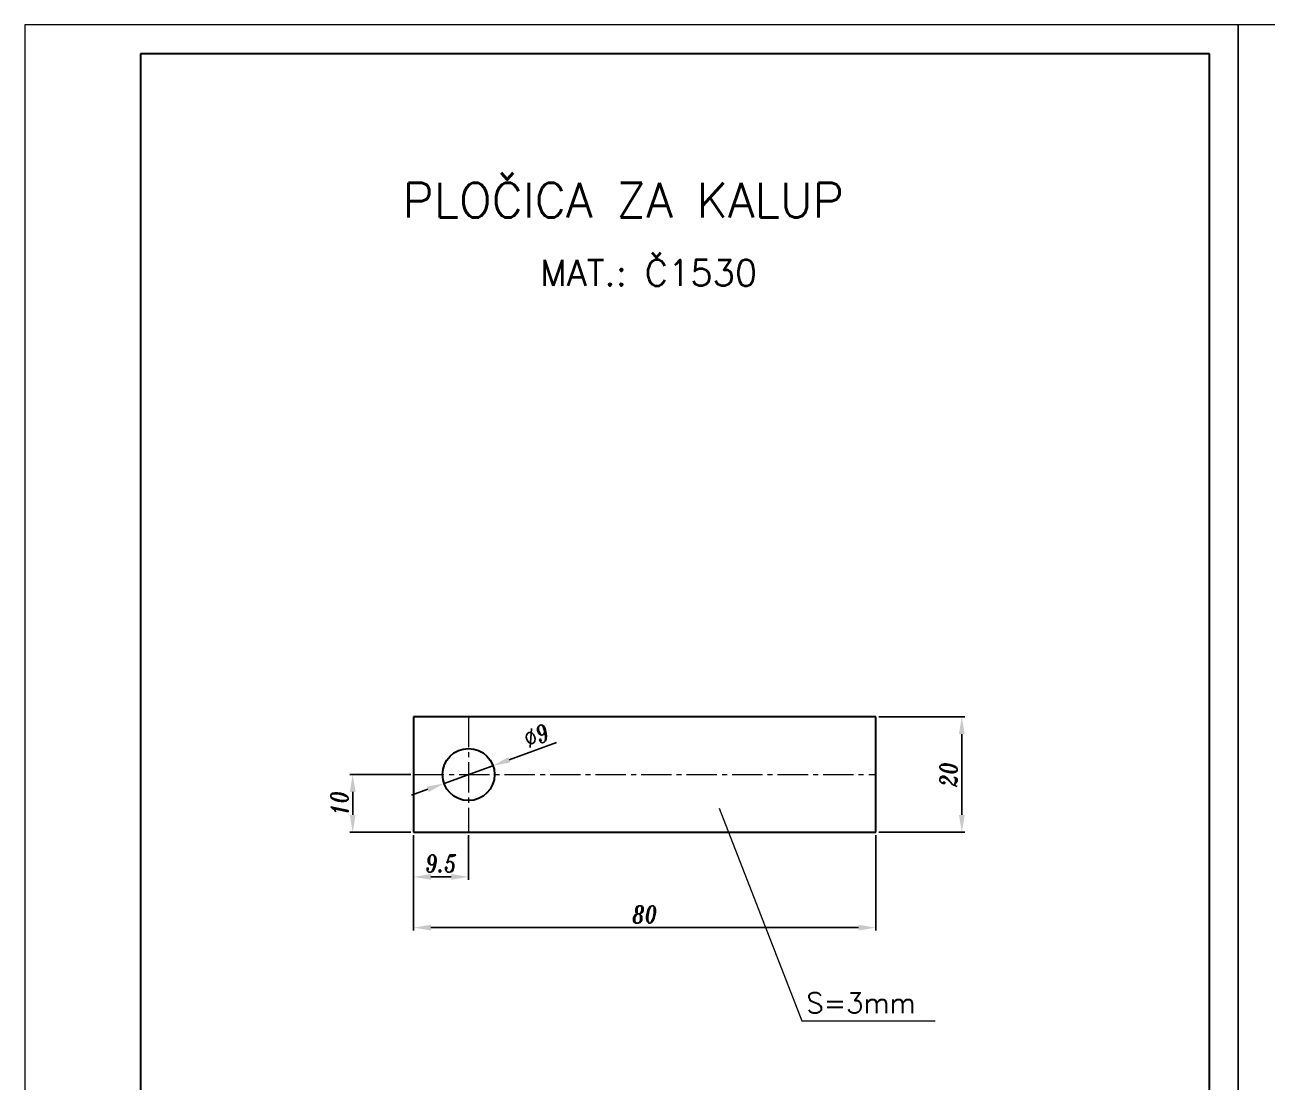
# Model space of a CAD drawing. Extents: x -409 to 671, y -177 to 531.
# Drawn here: x -408.5 to -193.5, y 19.8 to 202.9 of the extents above; entities that cross this region are included whole.
import ezdxf

# ---------------------------------------------------------------- set-up
doc = ezdxf.new("R2010")
doc.units = 0
doc.header["$LTSCALE"] = 7
doc.header["$MEASUREMENT"] = 0
doc.linetypes.add('CENTER2', pattern=[1.125, 0.75, -0.125, 0.125, -0.125])
doc.layers.get('0').update_dxf_attribs({"linetype": 'CONTINUOUS', "lineweight": 15})
doc.layers.add('1', color=1, linetype='CENTER2', lineweight=15)
doc.layers.add('3', color=3, linetype='CONTINUOUS', lineweight=30)
doc.styles.add('ITALICT', font='ITALICT.shx', dxfattribs={"width": 0.8, "height": 3})
doc.styles.add('ROMANS', font='romans.shx')
doc.dimstyles.new('2', dxfattribs={"dimtxt": 3, "dimasz": 3, "dimexe": 0.5, "dimexo": 0.5, "dimgap": 0.8, "dimtad": 1, "dimlfac": 0.5, "dimdsep": 46, "dimtxsty": 'ITALICT', "dimcen": 0, "dimazin": 2, "dimtfac": 1, "dimtmove": 0, "dimatfit": 3, "dimfxl": 1, "dimtvp": 13.888889, "dimtolj": 1, "dimarcsym": 0})

# ---------------------------------------------------------------- blocks, each defined once
blk = doc.blocks.new('*D112')
at = {"color": 0, "lineweight": -2, "transparency": 16777216}
for p, q in [((-341.21, 62.54), (-341.21, 46.03)), ((-261.21, 62.54), (-261.21, 46.03)), ((-338.21, 46.53), (-264.21, 46.53))]:
    blk.add_line(p, q, dxfattribs=at)
at = {"color": 0, "transparency": 16777216}
for points in [[(-338.21, 47.03), (-338.21, 46.03), (-341.21, 46.53)], [(-264.21, 47.03), (-264.21, 46.03), (-261.21, 46.53)]]:
    blk.add_solid(points, dxfattribs=at)
at = {"color": 0, "transparency": 16777216, "insert": (-301.21, 48.83), "char_height": 3, "attachment_point": 5, "style": 'ITALICT'}
blk.add_mtext('\\A1;80', dxfattribs=at)
blk = doc.blocks.new('*D113')
at = {"color": 0, "lineweight": -2, "transparency": 16777216}
for p, q in [((-341.21, 62.54), (-341.21, 54.82)), ((-331.71, 62.54), (-331.71, 54.82)), ((-338.21, 55.32), (-334.71, 55.32))]:
    blk.add_line(p, q, dxfattribs=at)
at = {"color": 0, "transparency": 16777216}
for points in [[(-338.21, 55.82), (-338.21, 54.82), (-341.21, 55.32)], [(-334.71, 55.82), (-334.71, 54.82), (-331.71, 55.32)]]:
    blk.add_solid(points, dxfattribs=at)
at = {"color": 0, "transparency": 16777216, "insert": (-336.46, 57.62), "char_height": 3, "attachment_point": 5, "style": 'ITALICT'}
blk.add_mtext('\\A1;9.5', dxfattribs=at)
blk = doc.blocks.new('*D114')
at = {"color": 0, "lineweight": -2, "transparency": 16777216}
for p, q in [((-341.71, 73.04), (-352.26, 73.04)), ((-351.76, 70.04), (-351.76, 66.04)), ((-341.71, 63.04), (-352.26, 63.04))]:
    blk.add_line(p, q, dxfattribs=at)
at = {"color": 0, "transparency": 16777216}
for points in [[(-352.26, 70.04), (-351.26, 70.04), (-351.76, 73.04)], [(-352.26, 66.04), (-351.26, 66.04), (-351.76, 63.04)]]:
    blk.add_solid(points, dxfattribs=at)
at = {"color": 0, "transparency": 16777216, "insert": (-354.06, 68.04), "char_height": 3, "attachment_point": 5, "rotation": 90, "style": 'ITALICT'}
blk.add_mtext('\\A1;10', dxfattribs=at)
blk = doc.blocks.new('*D115')
at = {"color": 0, "lineweight": -2, "transparency": 16777216}
for p, q in [((-260.71, 83.04), (-245.84, 83.04)), ((-246.34, 80.04), (-246.34, 66.04)), ((-260.71, 63.04), (-245.84, 63.04))]:
    blk.add_line(p, q, dxfattribs=at)
at = {"color": 0, "transparency": 16777216}
for points in [[(-246.84, 80.04), (-245.84, 80.04), (-246.34, 83.04)], [(-246.84, 66.04), (-245.84, 66.04), (-246.34, 63.04)]]:
    blk.add_solid(points, dxfattribs=at)
at = {"color": 0, "transparency": 16777216, "insert": (-248.64, 73.04), "char_height": 3, "attachment_point": 5, "rotation": 90, "style": 'ITALICT'}
blk.add_mtext('\\A1;20', dxfattribs=at)
blk = doc.blocks.new('*D116')
at = {"color": 0, "lineweight": -2, "transparency": 16777216}
for p, q in [((-316.47, 78.57), (-324.66, 75.6)), ((-335.94, 71.51), (-327.48, 74.57)), ((-338.76, 70.48), (-341.58, 69.46))]:
    blk.add_line(p, q, dxfattribs=at)
at = {"color": 0, "transparency": 16777216}
for points in [[(-324.83, 76.07), (-324.49, 75.13), (-327.48, 74.57)], [(-338.93, 70.95), (-338.59, 70.01), (-335.94, 71.51)]]:
    blk.add_solid(points, dxfattribs=at)
at = {"color": 0, "transparency": 16777216, "insert": (-319.94, 79.75), "char_height": 3, "attachment_point": 5, "rotation": 19.9257, "style": 'ITALICT'}
blk.add_mtext('\\A1;∅9', dxfattribs=at)

msp = doc.modelspace()

# ---------------------------------------------------------------- linework, layer by layer
for p, q in [((-198.5003, 202.8629), (-408.5003, 202.8629)), ((-408.5003, 202.8629), (-408.5003, -94.1371)), ((11.4997, 202.8629), (-198.5003, 202.8629)), ((-198.5003, 202.8629), (-198.5003, -94.1371)), ((-198.5003, -94.1371), (-198.5003, 202.8629)), ((-288.3132, 67.2125), (-274.017, 30.3692)), ((-274.017, 30.3692), (-250.966, 30.3692))]:
    msp.add_line(p, q)
at = {"layer": '1'}
for p, q in [((-331.7135, 83.0399), (-331.7135, 63.0399)), ((-341.2135, 73.0399), (-261.2135, 73.0399))]:
    msp.add_line(p, q, dxfattribs=at)
at = {"layer": '3'}
for p, q in [((-203.5003, 197.8629), (-388.5003, 197.8629)), ((-388.5003, 197.8629), (-388.5003, -89.1371)), ((-203.5003, -89.1371), (-203.5003, 197.8629)), ((-261.2135, 83.0399), (-341.2135, 83.0399)), ((-341.2135, 83.0399), (-341.2135, 63.0399)), ((-261.2135, 63.0399), (-261.2135, 83.0399)), ((-341.2135, 63.0399), (-261.2135, 63.0399))]:
    msp.add_line(p, q, dxfattribs=at)
msp.add_circle((-331.7135, 73.0399), 4.5, dxfattribs=at)

# ---------------------------------------------------------------- texts
at = {"style": 'ROMANS'}
for s, height, p in [('  PLOČICA ZA KALUP', 6, (-351.3657, 169.4991)), ('MAT.: Č1530', 4.5, (-319.3636, 157.6629))]:
    msp.add_text(s, height=height, dxfattribs=at).set_placement(p)
at = {"insert": (-273.2591, 35.2418), "char_height": 3.5, "attachment_point": 1, "style": 'ROMANS'}
msp.add_mtext_dynamic_manual_height_columns('S=3mm', width=17.381253, gutter_width=15, heights=[7.0603], dxfattribs=at)

# ---------------------------------------------------------------- dimensions: what is measured, and where the dimension line sits
dim = msp.add_diameter_dim_2p(p1=(-335.9441, 71.5062), p2=(-327.4829, 74.5735), dimstyle='2', override={"dimlfac": 1})
dim.commit()
dim.dimension.update_dxf_attribs({"geometry": '*D116', "text_midpoint": (-319.9398, 79.7543)})
for base, p1, p2, picture, middle in [((-246.3391, 63.0399), (-261.2135, 83.0399), (-261.2135, 63.0399), '*D115', (-248.6391, 73.0399)), ((-351.7637, 63.0399), (-341.2135, 73.0399), (-341.2135, 63.0399), '*D114', (-354.0637, 68.0399))]:
    dim = msp.add_linear_dim(base=base, p1=p1, p2=p2, angle=90, dimstyle='2', override={"dimlfac": 1})
    dim.commit()
    dim.dimension.update_dxf_attribs({"geometry": picture, "text_midpoint": middle})
for base, p2, picture, middle in [((-261.2135, 46.5296), (-261.2135, 63.0399), '*D112', (-301.2135, 48.8296)), ((-331.7135, 55.3154), (-331.7135, 63.0399), '*D113', (-336.4635, 57.6154))]:
    dim = msp.add_linear_dim(base=base, p1=(-341.2135, 63.0399), p2=p2, dimstyle='2', override={"dimlfac": 1})
    dim.commit()
    dim.dimension.update_dxf_attribs({"geometry": picture, "text_midpoint": middle})

doc.saveas('drawing.dxf')
